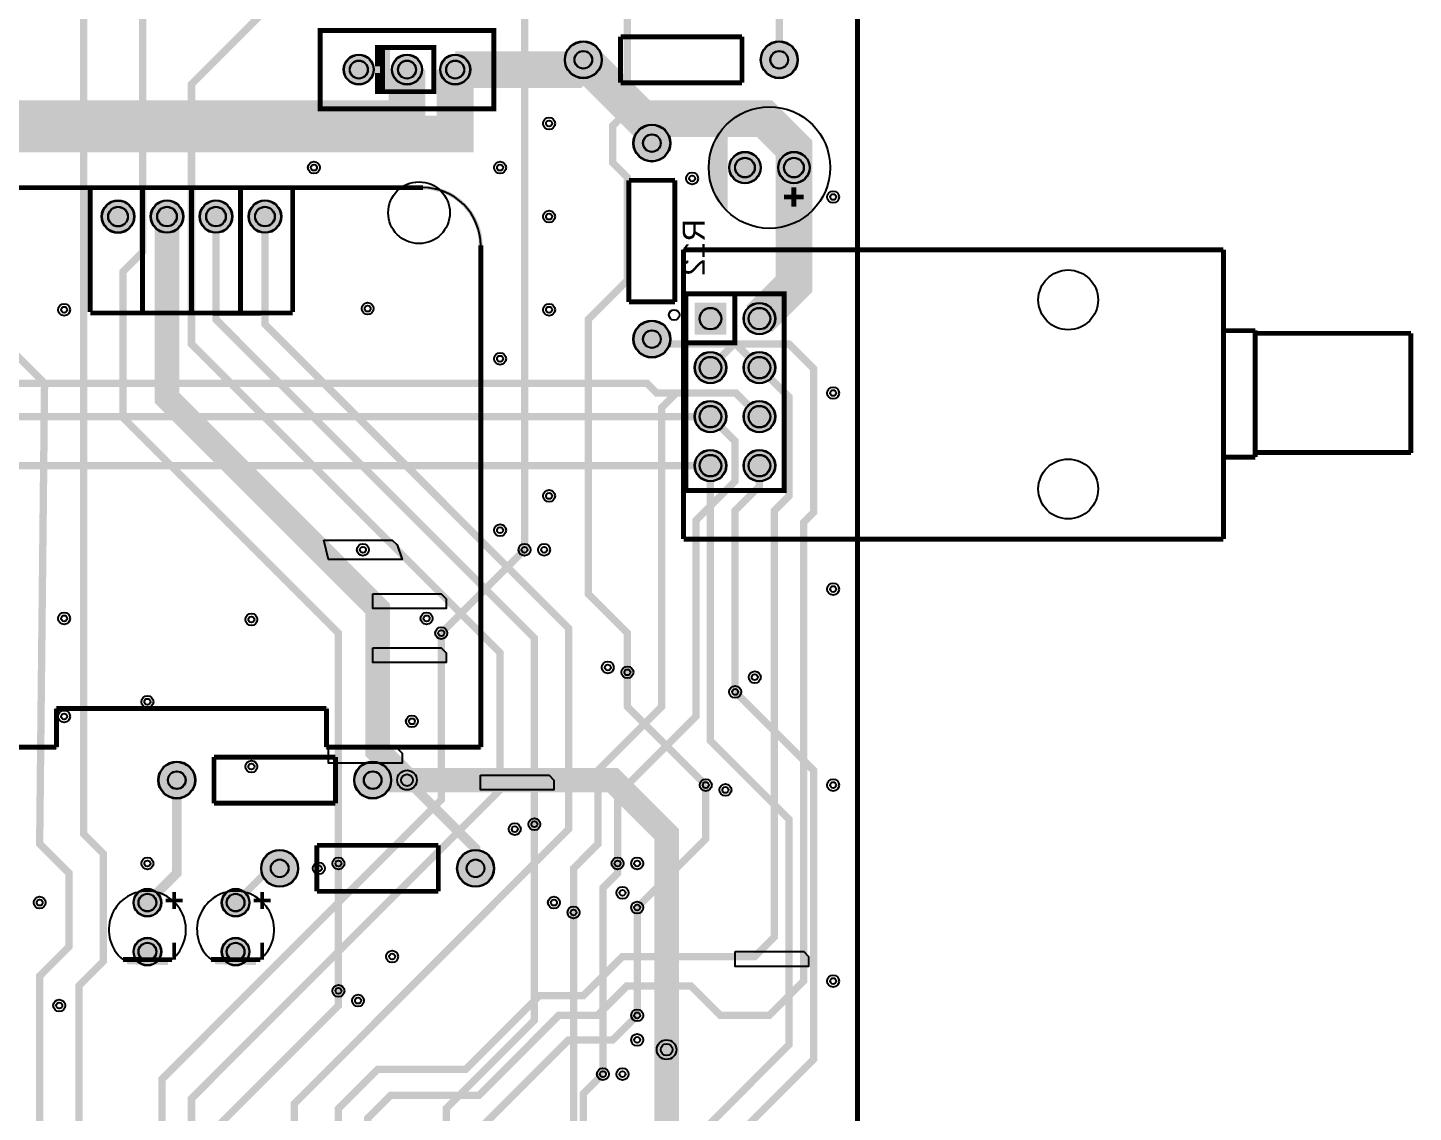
# Model space of a CAD drawing. Header units: millimetres. Extents: x -29 to 100, y 0 to 173.
# Drawn here: x 28.1 to 99.9, y 56.7 to 112.9 of the extents above; entities that cross this region are included whole.
import ezdxf

# ---------------------------------------------------------------- set-up
doc = ezdxf.new("R2010")
doc.units = ezdxf.units.MM
for name, color, linetype, true_color in [('BoardOutLine', 7, 'Continuous', 0xff00ff), ('BottomLayer', 7, 'Continuous', 0x0000ff), ('BottomSilkLayer', 7, 'Continuous', 0x66cc33), ('BottomSolderMaskLayer', 7, 'Continuous', 0xaa00ff), ('Document', 7, 'Continuous', 0xffffff), ('Hole', 7, 'Continuous', 0x222222), ('Inner2', 7, 'Continuous', 0x008000), ('Multi-Layer', 7, 'Continuous', 0xc0c0c0), ('TopLayer', 7, 'Continuous', 0xff0000), ('TopSilkLayer', 7, 'Continuous', 0xffcc00), ('TopSolderMaskLayer', 7, 'Continuous', 0x800080)]:
    doc.layers.add(name, color=color, linetype=linetype, true_color=true_color)
doc.styles.get("Standard").update_dxf_attribs({"font": 'arial.ttf'})

msp = doc.modelspace()

# ---------------------------------------------------------------- hatches: boundary and pattern name
at = {"layer": 'BottomSolderMaskLayer'}
for points in [[(55.931, 111.252, 1), (57.861, 111.252, 1)], [(66.091, 111.252, 1), (68.021, 111.252, 1)], [(44.465, 110.744, 1), (46.039, 110.744, 1)], [(46.965, 110.744, 1), (48.539, 110.744, 1)], [(49.465, 110.744, 1), (51.039, 110.744, 1)], [(59.487, 106.934, 1), (61.417, 106.934, 1)], [(64.453, 105.664, 1), (66.104, 105.664, 1)], [(66.993, 105.664, 1), (68.644, 105.664, 1)], [(31.916, 103.123, 1), (33.616, 103.123, 1)], [(34.456, 103.125, 1), (36.156, 103.125, 1)], [(36.996, 103.125, 1), (38.696, 103.125, 1)], [(39.536, 103.125, 1), (41.236, 103.125, 1)], [(64.315, 98.662), (64.315, 97.011), (62.664, 97.011), (62.664, 98.662)], [(65.204, 97.836, 1), (66.855, 97.836, 1)], [(59.487, 96.774, 1), (61.417, 96.774, 1)], [(62.664, 95.296, 1), (64.315, 95.296, 1)], [(65.204, 95.296, 1), (66.855, 95.296, 1)], [(62.664, 92.756, 1), (64.315, 92.756, 1)], [(65.204, 92.756, 1), (66.855, 92.756, 1)], [(62.664, 90.216, 1), (64.315, 90.216, 1)], [(65.204, 90.216, 1), (66.855, 90.216, 1)], [(34.849, 73.914, 1), (36.779, 73.914, 1)], [(45.009, 73.914, 1), (46.939, 73.914, 1)], [(40.183, 69.342, 1), (42.113, 69.342, 1)], [(50.343, 69.342, 1), (52.273, 69.342, 1)], [(33.565, 67.564, 1), (35.015, 67.564, 1)], [(38.137, 67.564, 1), (39.587, 67.564, 1)], [(33.565, 65.024, 1), (35.015, 65.024, 1)], [(38.137, 65.024, 1), (39.587, 65.024, 1)]]:
    msp.add_hatch(color=256, dxfattribs=at).paths.add_polyline_path(points)
at = {"layer": 'Document'}
for points in [[(46.101, 109.728), (49.022, 109.728), (49.022, 111.76), (46.355, 111.76), (46.355, 112.014), (49.149, 112.014), (49.276, 112.014), (49.276, 109.474), (46.101, 109.474), (46.101, 109.728)], [(46.101, 109.601), (46.101, 112.014), (46.355, 112.014), (46.355, 109.728), (46.228, 109.728), (46.101, 109.601)], [(46.609, 109.728), (46.863, 109.728), (46.863, 111.887), (46.609, 111.887)], [(67.929, 104.912), (67.929, 103.412), (67.629, 103.412), (67.629, 104.912)], [(21.476, 104.625), (21.476, 78.624), (21.477, 78.544), (21.48, 78.465), (21.485, 78.385), (21.493, 78.305), (21.502, 78.226), (21.513, 78.147), (21.526, 78.068), (21.542, 77.99), (21.559, 77.912), (21.578, 77.835), (21.6, 77.758), (21.623, 77.681), (21.648, 77.606), (21.675, 77.531), (21.704, 77.456), (21.735, 77.383), (21.768, 77.31), (21.803, 77.238), (21.84, 77.167), (21.878, 77.097), (21.918, 77.028), (21.96, 76.96), (22.004, 76.894), (22.049, 76.828), (22.097, 76.764), (22.145, 76.7), (22.196, 76.638), (22.248, 76.578), (22.301, 76.518), (22.356, 76.461), (22.412, 76.404), (22.47, 76.349), (22.53, 76.296), (22.59, 76.244), (22.652, 76.193), (22.715, 76.145), (22.78, 76.098), (22.846, 76.052), (22.912, 76.009), (22.98, 75.967), (23.049, 75.926), (23.119, 75.888), (23.19, 75.851), (23.262, 75.817), (23.335, 75.784), (23.408, 75.753), (23.483, 75.723), (23.558, 75.696), (23.633, 75.671), (23.71, 75.648), (23.787, 75.626), (23.864, 75.607), (23.942, 75.59), (24.02, 75.574), (24.099, 75.561), (24.178, 75.55), (24.257, 75.541), (24.337, 75.533), (24.416, 75.528), (24.496, 75.525), (24.576, 75.524), (29.576, 75.524), (29.59, 75.525), (29.604, 75.528), (29.618, 75.533), (29.63, 75.54), (29.642, 75.549), (29.652, 75.559), (29.66, 75.57), (29.667, 75.583), (29.672, 75.596), (29.675, 75.61), (29.676, 75.624), (29.676, 77.524), (43.476, 77.524), (43.476, 75.624), (43.477, 75.61), (43.48, 75.596), (43.485, 75.583), (43.492, 75.57), (43.5, 75.559), (43.511, 75.549), (43.522, 75.54), (43.535, 75.533), (43.548, 75.528), (43.562, 75.525), (43.576, 75.524), (51.576, 75.524), (51.59, 75.525), (51.604, 75.528), (51.618, 75.533), (51.63, 75.54), (51.642, 75.549), (51.652, 75.559), (51.66, 75.57), (51.667, 75.583), (51.672, 75.596), (51.675, 75.61), (51.676, 75.624), (51.676, 101.124), (51.476, 101.124), (51.476, 75.774), (51.475, 75.763), (51.471, 75.753), (51.465, 75.743), (51.457, 75.735), (51.448, 75.729), (51.437, 75.725), (51.426, 75.724), (43.726, 75.724), (43.715, 75.725), (43.704, 75.729), (43.695, 75.735), (43.687, 75.743), (43.681, 75.753), (43.677, 75.763), (43.676, 75.774), (43.676, 77.624), (43.675, 77.638), (43.672, 77.652), (43.667, 77.666), (43.66, 77.678), (43.652, 77.69), (43.642, 77.7), (43.63, 77.708), (43.618, 77.715), (43.604, 77.72), (43.59, 77.723), (43.576, 77.724), (29.626, 77.724), (29.608, 77.723), (29.59, 77.72), (29.573, 77.714), (29.556, 77.707), (29.541, 77.698), (29.527, 77.686), (29.514, 77.674), (29.503, 77.659), (29.493, 77.644), (29.486, 77.627), (29.48, 77.61), (29.477, 77.592), (29.476, 77.574), (29.476, 75.774), (29.475, 75.763), (29.471, 75.753), (29.465, 75.743), (29.457, 75.735), (29.448, 75.729), (29.437, 75.725), (29.426, 75.724), (24.576, 75.724), (24.499, 75.725), (24.422, 75.728), (24.345, 75.733), (24.268, 75.741), (24.191, 75.75), (24.115, 75.761), (24.039, 75.774), (23.963, 75.79), (23.888, 75.807), (23.813, 75.826), (23.739, 75.848), (23.665, 75.871), (23.592, 75.896), (23.52, 75.923), (23.448, 75.952), (23.378, 75.983), (23.308, 76.016), (23.239, 76.051), (23.171, 76.087), (23.104, 76.126), (23.038, 76.166), (22.973, 76.208), (22.909, 76.251), (22.847, 76.296), (22.785, 76.343), (22.725, 76.392), (22.666, 76.442), (22.609, 76.493), (22.553, 76.546), (22.498, 76.601), (22.445, 76.657), (22.394, 76.715), (22.344, 76.773), (22.295, 76.833), (22.248, 76.895), (22.203, 76.957), (22.159, 77.021), (22.118, 77.086), (22.078, 77.152), (22.039, 77.219), (22.003, 77.287), (21.968, 77.356), (21.935, 77.426), (21.904, 77.497), (21.875, 77.568), (21.848, 77.64), (21.823, 77.713), (21.8, 77.787), (21.778, 77.861), (21.759, 77.936), (21.742, 78.011), (21.726, 78.087), (21.713, 78.163), (21.702, 78.239), (21.693, 78.316), (21.685, 78.393), (21.68, 78.47), (21.677, 78.547), (21.676, 78.624), (21.676, 104.625)], [(21.726, 104.724), (21.726, 104.524), (48.576, 104.524), (48.653, 104.523), (48.73, 104.52), (48.807, 104.515), (48.884, 104.508), (48.961, 104.499), (49.037, 104.487), (49.113, 104.474), (49.189, 104.459), (49.264, 104.441), (49.339, 104.422), (49.413, 104.401), (49.487, 104.377), (49.56, 104.352), (49.632, 104.325), (49.704, 104.296), (49.774, 104.265), (49.844, 104.232), (49.913, 104.198), (49.981, 104.161), (50.048, 104.123), (50.114, 104.083), (50.179, 104.041), (50.243, 103.997), (50.306, 103.952), (50.367, 103.905), (50.427, 103.857), (50.486, 103.807), (50.543, 103.755), (50.599, 103.702), (50.654, 103.647), (50.707, 103.591), (50.759, 103.534), (50.809, 103.475), (50.857, 103.415), (50.904, 103.354), (50.949, 103.291), (50.993, 103.227), (51.035, 103.162), (51.075, 103.096), (51.113, 103.029), (51.149, 102.961), (51.184, 102.892), (51.217, 102.823), (51.248, 102.752), (51.277, 102.68), (51.304, 102.608), (51.329, 102.535), (51.353, 102.461), (51.374, 102.387), (51.393, 102.312), (51.411, 102.237), (51.426, 102.162), (51.439, 102.085), (51.45, 102.009), (51.46, 101.932), (51.467, 101.856), (51.472, 101.779), (51.475, 101.701), (51.476, 101.624), (51.676, 101.624), (51.675, 101.704), (51.672, 101.784), (51.667, 101.863), (51.66, 101.943), (51.65, 102.022), (51.639, 102.101), (51.626, 102.18), (51.611, 102.258), (51.593, 102.336), (51.574, 102.414), (51.553, 102.491), (51.529, 102.567), (51.504, 102.643), (51.477, 102.718), (51.448, 102.792), (51.417, 102.866), (51.384, 102.938), (51.349, 103.01), (51.312, 103.081), (51.274, 103.151), (51.234, 103.22), (51.192, 103.288), (51.148, 103.355), (51.103, 103.42), (51.056, 103.485), (51.007, 103.548), (50.957, 103.61), (50.905, 103.671), (50.851, 103.73), (50.796, 103.788), (50.74, 103.844), (50.682, 103.899), (50.623, 103.953), (50.562, 104.005), (50.5, 104.055), (50.437, 104.104), (50.372, 104.151), (50.307, 104.196), (50.24, 104.24), (50.172, 104.282), (50.103, 104.322), (50.033, 104.361), (49.962, 104.397), (49.89, 104.432), (49.817, 104.465), (49.744, 104.496), (49.67, 104.525), (49.595, 104.552), (49.519, 104.577), (49.442, 104.601), (49.366, 104.622), (49.288, 104.641), (49.21, 104.659), (49.132, 104.674), (49.053, 104.687), (48.974, 104.699), (48.895, 104.708), (48.815, 104.715), (48.736, 104.72), (48.656, 104.723), (48.576, 104.724), (48.526, 104.724), (21.776, 104.724)], [(68.548, 103.964), (67.048, 103.964), (67.048, 104.264), (68.548, 104.264)], [(36.111, 67.771), (35.231, 67.771), (35.231, 67.581), (36.111, 67.581)], [(35.766, 67.237), (35.766, 68.117), (35.576, 68.117), (35.576, 67.237)], [(40.683, 67.771), (39.803, 67.771), (39.803, 67.581), (40.683, 67.581)], [(40.338, 67.237), (40.338, 68.117), (40.148, 68.117), (40.148, 67.237)], [(35.766, 64.614), (35.766, 65.494), (35.576, 65.494), (35.576, 64.614)], [(40.338, 64.614), (40.338, 65.494), (40.148, 65.494), (40.148, 64.614)], [(35.35, 64.654), (33.23, 64.654), (33.23, 64.364), (33.24, 64.364), (35.35, 64.334)], [(39.922, 64.654), (37.802, 64.654), (37.802, 64.364), (37.812, 64.364), (39.922, 64.334)]]:
    msp.add_hatch(color=256, dxfattribs=at).paths.add_polyline_path(points)
at = {"layer": 'Multi-Layer'}
for points in [[(55.956, 111.252, 1), (57.836, 111.252, 1)], [(66.116, 111.252, 1), (67.996, 111.252, 1)], [(44.49, 110.744, 1), (46.014, 110.744, 1)], [(46.99, 110.744, 1), (48.514, 110.744, 1)], [(49.49, 110.744, 1), (51.014, 110.744, 1)], [(59.512, 106.934, 1), (61.392, 106.934, 1)], [(64.478, 105.664, 1), (66.078, 105.664, 1)], [(67.018, 105.664, 1), (68.618, 105.664, 1)], [(31.941, 103.123, 1), (33.591, 103.123, 1)], [(34.481, 103.125, 1), (36.131, 103.125, 1)], [(37.021, 103.125, 1), (38.671, 103.125, 1)], [(39.561, 103.125, 1), (41.211, 103.125, 1)], [(64.289, 98.636), (64.289, 97.036), (62.689, 97.036), (62.689, 98.636)], [(65.229, 97.836, 1), (66.829, 97.836, 1)], [(59.512, 96.774, 1), (61.392, 96.774, 1)], [(62.689, 95.296, 1), (64.289, 95.296, 1)], [(65.229, 95.296, 1), (66.829, 95.296, 1)], [(62.689, 92.756, 1), (64.289, 92.756, 1)], [(65.229, 92.756, 1), (66.829, 92.756, 1)], [(62.689, 90.216, 1), (64.289, 90.216, 1)], [(65.229, 90.216, 1), (66.829, 90.216, 1)], [(34.874, 73.914, 1), (36.754, 73.914, 1)], [(45.034, 73.914, 1), (46.914, 73.914, 1)], [(40.208, 69.342, 1), (42.088, 69.342, 1)], [(50.368, 69.342, 1), (52.248, 69.342, 1)], [(33.59, 67.564, 1), (34.99, 67.564, 1)], [(38.162, 67.564, 1), (39.562, 67.564, 1)], [(33.59, 65.024, 1), (34.99, 65.024, 1)], [(38.162, 65.024, 1), (39.562, 65.024, 1)]]:
    msp.add_hatch(color=256, dxfattribs=at).paths.add_polyline_path(points)
at = {"layer": 'TopSilkLayer'}
msp.add_hatch(color=256, dxfattribs=at).paths.add_polyline_path([(64.389, 103.378), (64.331, 103.432), (64.274, 103.487), (64.219, 103.544), (64.165, 103.602), (64.113, 103.662), (64.062, 103.723), (64.013, 103.785), (63.965, 103.848), (63.919, 103.913), (63.875, 103.979), (63.833, 104.046), (63.792, 104.114), (63.753, 104.183), (63.716, 104.253), (63.68, 104.324), (63.647, 104.395), (63.615, 104.468), (63.585, 104.541), (63.557, 104.616), (63.531, 104.69), (63.507, 104.766), (63.485, 104.842), (63.465, 104.919), (63.447, 104.996), (63.43, 105.073), (63.416, 105.151), (63.404, 105.23), (63.394, 105.308), (63.386, 105.387), (63.379, 105.466), (63.375, 105.545), (63.373, 105.625), (63.373, 105.704), (63.375, 105.783), (63.379, 105.862), (63.386, 105.941), (63.394, 106.02), (63.404, 106.099), (63.416, 106.177), (63.43, 106.255), (63.447, 106.333), (63.465, 106.41), (63.485, 106.486), (63.507, 106.562), (63.531, 106.638), (63.557, 106.713), (63.585, 106.787), (63.615, 106.86), (63.647, 106.933), (63.68, 107.005), (63.716, 107.076), (63.753, 107.146), (63.792, 107.215), (63.833, 107.283), (63.875, 107.35), (63.919, 107.415), (63.965, 107.48), (64.013, 107.543), (64.062, 107.606), (64.113, 107.666), (64.165, 107.726), (64.219, 107.784), (64.274, 107.841), (64.331, 107.896), (64.389, 107.95)])
at = {"layer": 'TopSolderMaskLayer'}
for points in [[(55.931, 111.252, 1), (57.861, 111.252, 1)], [(66.091, 111.252, 1), (68.021, 111.252, 1)], [(44.465, 110.744, 1), (46.039, 110.744, 1)], [(46.965, 110.744, 1), (48.539, 110.744, 1)], [(49.465, 110.744, 1), (51.039, 110.744, 1)], [(59.487, 106.934, 1), (61.417, 106.934, 1)], [(64.453, 105.664, 1), (66.104, 105.664, 1)], [(66.993, 105.664, 1), (68.644, 105.664, 1)], [(31.916, 103.123, 1), (33.616, 103.123, 1)], [(34.456, 103.125, 1), (36.156, 103.125, 1)], [(36.996, 103.125, 1), (38.696, 103.125, 1)], [(39.536, 103.125, 1), (41.236, 103.125, 1)], [(64.315, 98.662), (64.315, 97.011), (62.664, 97.011), (62.664, 98.662)], [(65.204, 97.836, 1), (66.855, 97.836, 1)], [(59.487, 96.774, 1), (61.417, 96.774, 1)], [(62.664, 95.296, 1), (64.315, 95.296, 1)], [(65.204, 95.296, 1), (66.855, 95.296, 1)], [(62.664, 92.756, 1), (64.315, 92.756, 1)], [(65.204, 92.756, 1), (66.855, 92.756, 1)], [(62.664, 90.216, 1), (64.315, 90.216, 1)], [(65.204, 90.216, 1), (66.855, 90.216, 1)], [(34.849, 73.914, 1), (36.779, 73.914, 1)], [(45.009, 73.914, 1), (46.939, 73.914, 1)], [(40.183, 69.342, 1), (42.113, 69.342, 1)], [(50.343, 69.342, 1), (52.273, 69.342, 1)], [(33.565, 67.564, 1), (35.015, 67.564, 1)], [(38.137, 67.564, 1), (39.587, 67.564, 1)], [(33.565, 65.024, 1), (35.015, 65.024, 1)], [(38.137, 65.024, 1), (39.587, 65.024, 1)]]:
    msp.add_hatch(color=256, dxfattribs=at).paths.add_polyline_path(points)

# ---------------------------------------------------------------- linework, layer by layer
at = {"layer": 'BoardOutLine', "const_width": 0.254}
msp.add_lwpolyline([(0, 0), (71.12, 0), (71.12, 137.16), (0, 137.16), (0, 0)], close=True, dxfattribs=at)
at = {"layer": 'BottomLayer'}
for points, const_width in [([(50.252, 110.744), (56.388, 110.744), (56.896, 111.252)], 1.905), ([(67.818, 105.664), (67.818, 106.68), (66.294, 108.204), (59.944, 108.204), (56.896, 111.252)], 1.905), ([(47.752, 110.744), (47.752, 108.712), (47.244, 108.204), (17.78, 108.204), (17.78, 110.744)], 1.905), ([(60.452, 106.934), (60.452, 108.204)], 1.27), ([(67.818, 105.664), (67.818, 99.625), (66.029, 97.836)], 1.905), ([(60.452, 96.774), (60.706, 96.52), (64.805, 96.52), (66.029, 95.296)], 0.381), ([(26.67, 93.98), (27.178, 94.488), (60.198, 94.488), (60.706, 93.98), (64.805, 93.98), (66.029, 92.756)], 0.381), ([(63.489, 92.756), (25.446, 92.756), (24.638, 91.948)], 0.381), ([(23.114, 90.17), (23.16, 90.216), (30.018, 90.216), (63.489, 90.216)], 0.381), ([(32.258, 37.338), (43.942, 49.022), (56.388, 49.022), (67.564, 60.198), (67.564, 71.882), (63.49, 75.956), (63.49, 90.216)], 0.381), ([(49.53, 81.534), (53.848, 85.852)], 0.381), ([(63.246, 73.66), (59.182, 77.724), (59.182, 79.502)], 0.381), ([(64.77, 78.486), (68.834, 74.422), (68.834, 59.436), (59.182, 49.784), (59.182, 45.466), (53.086, 39.37), (53.086, 29.464), (45.466, 21.844), (45.466, 6.604), (44.45, 5.588), (34.798, 5.588), (34.036, 6.35), (34.036, 7.62)], 0.381), ([(35.814, 73.914), (35.814, 69.088), (34.29, 67.564)], 0.508), ([(45.974, 73.914), (47.752, 73.914)], 1.27), ([(47.752, 73.914), (58.42, 73.914), (61.214, 71.12), (61.214, 59.944)], 1.27), ([(51.308, 69.342), (51.308, 70.358), (47.752, 73.914)], 0.508), ([(49.784, 54.102), (49.784, 56.896), (54.356, 61.468), (54.356, 71.628)], 0.381), ([(44.196, 62.992), (44.196, 69.596)], 0.381), ([(57.912, 58.674), (57.912, 68.326), (58.674, 69.088), (58.674, 69.596)], 0.381), ([(38.862, 67.564), (40.64, 69.342), (41.148, 69.342)], 0.381), ([(56.388, 67.056), (56.388, 54.364), (54.864, 52.832)], 0.381), ([(59.69, 61.722), (59.69, 67.31)], 0.381)]:
    msp.add_lwpolyline(points, dxfattribs=dict(at, const_width=const_width))
at = {"layer": 'BottomSilkLayer', "const_width": 0.254}
for points in [[(61.646, 105.004), (59.258, 105.004)], [(59.258, 105.004), (59.258, 98.705)], [(61.646, 98.705), (61.646, 105.004)], [(59.258, 98.705), (61.646, 98.705)]]:
    msp.add_lwpolyline(points, dxfattribs=at)
at = {"layer": 'BottomSolderMaskLayer'}
for centre, radius in [((56.896, 111.252), 0.965), ((67.056, 111.252), 0.965), ((45.252, 110.744), 0.787), ((47.752, 110.744), 0.787), ((50.252, 110.744), 0.787), ((56.896, 111.252), 0.462), ((67.056, 111.252), 0.462), ((45.252, 110.744), 0.472), ((47.752, 110.744), 0.472), ((50.252, 110.744), 0.472), ((60.452, 106.934), 0.965), ((60.452, 106.934), 0.462), ((65.278, 105.664), 0.825), ((67.818, 105.664), 0.825), ((65.278, 105.664), 0.516), ((67.818, 105.664), 0.516), ((32.766, 103.123), 0.85), ((32.766, 103.123), 0.515), ((35.306, 103.125), 0.85), ((35.306, 103.126), 0.515), ((37.846, 103.125), 0.85), ((37.846, 103.126), 0.515), ((40.386, 103.125), 0.85), ((40.386, 103.126), 0.515), ((66.029, 97.836), 0.825), ((60.452, 96.774), 0.965), ((63.489, 97.836), 0.567), ((66.029, 97.836), 0.567), ((60.452, 96.774), 0.462), ((63.489, 95.296), 0.825), ((63.489, 95.296), 0.567), ((66.029, 95.296), 0.825), ((66.029, 95.296), 0.567), ((63.489, 92.756), 0.825), ((66.029, 92.756), 0.825), ((63.489, 92.756), 0.567), ((66.029, 92.756), 0.567), ((63.489, 90.216), 0.825), ((63.489, 90.216), 0.567), ((66.029, 90.216), 0.825), ((66.029, 90.216), 0.567), ((35.814, 73.914), 0.965), ((45.974, 73.914), 0.965), ((35.814, 73.914), 0.462), ((45.974, 73.914), 0.462), ((41.148, 69.342), 0.965), ((41.148, 69.342), 0.462), ((51.308, 69.342), 0.965), ((51.308, 69.342), 0.462), ((34.29, 67.564), 0.725), ((38.862, 67.564), 0.725), ((34.29, 67.564), 0.466), ((38.862, 67.564), 0.466), ((34.29, 65.024), 0.725), ((34.29, 65.024), 0.466), ((38.862, 65.024), 0.725), ((38.862, 65.024), 0.466)]:
    msp.add_circle(centre, radius, dxfattribs=at)
at = {"layer": 'Hole'}
for centre, radius in [((55.118, 107.95), 0.155), ((42.926, 105.664), 0.155), ((52.578, 105.664), 0.155), ((62.54, 105.1), 0.155), ((69.85, 104.14), 0.155), ((55.118, 103.124), 0.155), ((29.972, 98.298), 0.155), ((45.712, 98.355), 0.155), ((55.118, 98.298), 0.155), ((52.578, 95.758), 0.155), ((69.85, 93.98), 0.155), ((55.118, 88.646), 0.155), ((52.578, 86.868), 0.155), ((45.466, 85.852), 0.155), ((53.848, 85.852), 0.155), ((54.864, 85.852), 0.155), ((69.85, 83.82), 0.155), ((29.972, 82.296), 0.155), ((39.68, 82.24), 0.155), ((48.768, 82.296), 0.155), ((49.53, 81.534), 0.155), ((58.166, 79.756), 0.155), ((59.182, 79.502), 0.155), ((65.786, 79.248), 0.155), ((64.77, 78.486), 0.155), ((34.29, 77.978), 0.155), ((29.972, 77.216), 0.155), ((48.006, 76.962), 0.155), ((39.68, 74.62), 0.155), ((47.752, 73.914), 0.305), ((63.246, 73.66), 0.155), ((64.262, 73.406), 0.155), ((69.85, 73.66), 0.155), ((53.34, 71.374), 0.155), ((54.356, 71.628), 0.155), ((34.29, 69.596), 0.155), ((44.196, 69.596), 0.155), ((58.674, 69.596), 0.155), ((59.69, 69.596), 0.155), ((43.18, 69.342), 0.155), ((28.702, 67.564), 0.155), ((55.372, 67.564), 0.155), ((58.928, 68.072), 0.155), ((56.388, 67.056), 0.155), ((59.69, 67.31), 0.155), ((46.982, 64.77), 0.155), ((69.85, 63.5), 0.155), ((44.196, 62.992), 0.155), ((45.212, 62.484), 0.155), ((29.718, 62.23), 0.155), ((59.69, 61.722), 0.155), ((59.69, 60.452), 0.155), ((61.214, 59.944), 0.305), ((57.912, 58.674), 0.155), ((58.928, 58.674), 0.155)]:
    msp.add_circle(centre, radius, dxfattribs=at)
at = {"layer": 'Inner2', "const_width": 1.905}
msp.add_lwpolyline([(3.302, 105.918), (3.302, 106.934), (5.334, 108.966), (9.398, 108.966), (10.963, 107.402), (50.251, 107.402), (50.251, 110.744)], dxfattribs=at)
at = {"layer": 'Multi-Layer'}
for centre, radius in [((56.896, 111.252), 0.94), ((67.056, 111.252), 0.94), ((45.252, 110.744), 0.762), ((47.752, 110.744), 0.762), ((50.252, 110.744), 0.762), ((56.896, 111.252), 0.45), ((67.056, 111.252), 0.45), ((45.252, 110.744), 0.457), ((47.752, 110.744), 0.457), ((50.252, 110.744), 0.457), ((55.118, 107.95), 0.31), ((60.452, 106.934), 0.94), ((60.452, 106.934), 0.45), ((65.278, 105.664), 0.8), ((67.818, 105.664), 0.8), ((42.926, 105.664), 0.31), ((52.578, 105.664), 0.31), ((65.278, 105.664), 0.5), ((67.818, 105.664), 0.5), ((48.377, 103.324), 1.6), ((62.54, 105.1), 0.31), ((69.85, 104.14), 0.31), ((32.766, 103.123), 0.825), ((32.766, 103.123), 0.5), ((35.306, 103.125), 0.825), ((35.306, 103.126), 0.5), ((37.846, 103.125), 0.825), ((37.846, 103.126), 0.5), ((40.386, 103.125), 0.825), ((40.386, 103.126), 0.5), ((55.118, 103.124), 0.31), ((82.042, 98.806), 1.55), ((29.972, 98.298), 0.31), ((45.712, 98.355), 0.31), ((55.118, 98.298), 0.31), ((66.029, 97.836), 0.8), ((63.489, 97.836), 0.55), ((66.029, 97.836), 0.55), ((60.452, 96.774), 0.94), ((60.452, 96.774), 0.45), ((52.578, 95.758), 0.31), ((63.489, 95.296), 0.8), ((63.489, 95.296), 0.55), ((66.029, 95.296), 0.8), ((66.029, 95.296), 0.55), ((69.85, 93.98), 0.31), ((63.489, 92.756), 0.8), ((66.029, 92.756), 0.8), ((63.489, 92.756), 0.55), ((66.029, 92.756), 0.55), ((63.489, 90.216), 0.8), ((63.489, 90.216), 0.55), ((66.029, 90.216), 0.8), ((66.029, 90.216), 0.55), ((82.042, 89.006), 1.55), ((55.118, 88.646), 0.31), ((52.578, 86.868), 0.31), ((45.466, 85.852), 0.31), ((53.848, 85.852), 0.31), ((54.864, 85.852), 0.31), ((69.85, 83.82), 0.31), ((29.972, 82.296), 0.31), ((39.68, 82.24), 0.31), ((48.768, 82.296), 0.31), ((49.53, 81.534), 0.31), ((58.166, 79.756), 0.31), ((59.182, 79.502), 0.31), ((65.786, 79.248), 0.31), ((64.77, 78.486), 0.31), ((34.29, 77.978), 0.31), ((29.972, 77.216), 0.31), ((48.006, 76.962), 0.31), ((35.814, 73.914), 0.94), ((39.68, 74.62), 0.31), ((45.974, 73.914), 0.94), ((35.814, 73.914), 0.45), ((45.974, 73.914), 0.45), ((47.752, 73.914), 0.508), ((63.246, 73.66), 0.31), ((64.262, 73.406), 0.31), ((69.85, 73.66), 0.31), ((54.356, 71.628), 0.31), ((53.34, 71.374), 0.31), ((34.29, 69.596), 0.31), ((41.148, 69.342), 0.94), ((41.148, 69.342), 0.45), ((44.196, 69.596), 0.31), ((51.308, 69.342), 0.94), ((51.308, 69.342), 0.45), ((58.674, 69.596), 0.31), ((59.69, 69.596), 0.31), ((43.18, 69.342), 0.31), ((34.29, 67.564), 0.7), ((38.862, 67.564), 0.7), ((58.928, 68.072), 0.31), ((28.702, 67.564), 0.31), ((34.29, 67.564), 0.45), ((38.862, 67.564), 0.45), ((55.372, 67.564), 0.31), ((59.69, 67.31), 0.31), ((56.388, 67.056), 0.31), ((34.29, 65.024), 0.7), ((34.29, 65.024), 0.45), ((38.862, 65.024), 0.7), ((38.862, 65.024), 0.45), ((46.982, 64.77), 0.31), ((44.196, 62.992), 0.31), ((69.85, 63.5), 0.31), ((29.718, 62.23), 0.31), ((45.212, 62.484), 0.31), ((59.69, 61.722), 0.31), ((59.69, 60.452), 0.31), ((61.214, 59.944), 0.508), ((57.912, 58.674), 0.31), ((58.928, 58.674), 0.31)]:
    msp.add_circle(centre, radius, dxfattribs=at)
at = {"layer": 'TopLayer'}
for points, const_width in [([(59.182, 79.502), (59.182, 81.534), (57.15, 83.566), (57.15, 97.79), (59.182, 99.822), (59.182, 105.156), (58.42, 105.918), (58.42, 107.831), (59.182, 108.593), (59.182, 117.602), (67.056, 125.476), (67.056, 130.048), (64.008, 133.096), (61.976, 133.096), (60.96, 132.08), (60.96, 129.54)], 0.381), ([(44.196, 69.596), (44.196, 81.534), (33.02, 92.71), (33.02, 100.262), (34.036, 101.278), (34.036, 120.65), (29.464, 125.222), (29.464, 129.794), (31.242, 131.572), (34.544, 131.572), (35.052, 131.064), (35.052, 129.54)], 0.381), ([(36.576, 7.62), (36.576, 26.67), (40.386, 30.48), (40.386, 38.862), (36.576, 42.672), (36.576, 57.404), (52.578, 73.406), (52.578, 80.518), (36.576, 96.52), (36.576, 109.982), (41.402, 114.808), (45.72, 114.808), (52.578, 121.666), (52.578, 129.54), (54.864, 131.826), (56.896, 131.826), (58.42, 130.302), (58.42, 129.54)], 0.381), ([(34.036, 33.02), (34.036, 38.1), (28.702, 43.434), (28.702, 63.754), (30.226, 65.278), (30.226, 69.088), (28.702, 70.612), (28.956, 94.488), (26.67, 96.774), (21.082, 96.774), (9.398, 108.458), (9.398, 112.014), (11.43, 114.046), (11.43, 121.412), (10.16, 122.682), (10.16, 127)], 0.381), ([(58.42, 127), (58.42, 121.412), (53.848, 116.84), (53.848, 85.852)], 0.381), ([(36.576, 33.02), (36.576, 37.846), (30.734, 43.688), (30.734, 63.246), (32.004, 64.516), (32.004, 70.104), (30.988, 71.12), (30.988, 117.602), (32.004, 118.618)], 0.381), ([(67.056, 111.252), (67.056, 113.538), (64.008, 116.586), (63.5, 116.586)], 0.381), ([(35.306, 103.124), (35.306, 93.726), (46.228, 82.804), (46.228, 75.438), (47.752, 73.914)], 1.27), ([(54.356, 71.628), (54.356, 81.28), (37.846, 97.79), (37.846, 103.124)], 0.381), ([(46.736, 7.62), (46.736, 26.67), (42.926, 30.48), (42.926, 41.212), (41.91, 42.228), (41.91, 57.15), (56.134, 71.374), (56.134, 81.788), (40.386, 97.536), (40.386, 103.124)], 0.381), ([(46.736, 33.02), (46.736, 34.29), (45.72, 35.306), (45.72, 56.388), (46.914, 57.582), (51.486, 57.582), (55.626, 61.722), (57.63, 61.722), (59.154, 63.246), (62.484, 63.246), (64.008, 61.722), (66.548, 61.722), (68.326, 63.5), (68.326, 87.28), (68.834, 87.788), (68.834, 95.25), (67.564, 96.52), (64.714, 96.52), (63.49, 95.296)], 0.381), ([(44.196, 33.02), (44.196, 56.896), (46.228, 58.928), (50.8, 58.928), (54.61, 62.738), (56.896, 62.738), (58.928, 64.77), (65.786, 64.77), (66.802, 65.786), (66.802, 87.884), (67.564, 88.646), (67.564, 93.762), (66.03, 95.296)], 0.381), ([(56.388, 67.056), (56.388, 69.342), (57.658, 70.612), (57.658, 74.422), (60.96, 77.724), (60.96, 93.218), (61.722, 93.98), (64.806, 93.98), (66.03, 92.756)], 0.381), ([(58.674, 69.596), (58.674, 73.152), (62.738, 77.216), (62.738, 87.376), (64.77, 89.408), (64.77, 91.475), (63.489, 92.756)], 0.381), ([(66.029, 90.216), (66.029, 89.143), (64.77, 87.884), (64.77, 78.486)], 0.381), ([(39.116, 33.02), (39.116, 37.846), (35.052, 41.91), (35.052, 58.42), (49.53, 72.898), (49.53, 81.534)], 0.381), ([(59.69, 67.31), (63.246, 70.866), (63.246, 73.66)], 0.381), ([(41.656, 33.02), (41.656, 40.132), (39.116, 42.672), (39.116, 47.498), (37.846, 48.768), (37.846, 55.88), (44.196, 62.23), (44.196, 62.992)], 0.381), ([(56.896, 7.62), (56.896, 10.668), (53.594, 13.97), (53.594, 26.416), (58.166, 30.988), (58.166, 44.196), (51.816, 50.546), (51.816, 56.134), (56.134, 60.452), (58.42, 60.452), (59.69, 61.722)], 0.381), ([(61.214, 59.944), (61.214, 43.688), (60.198, 42.672)], 1.27), ([(57.912, 58.674), (56.896, 57.658), (56.896, 47.498)], 0.381)]:
    msp.add_lwpolyline(points, dxfattribs=dict(at, const_width=const_width))
for points in [[(43.434, 86.36), (46.99, 86.36), (47.244, 86.106), (47.498, 85.344), (43.688, 85.344)], [(45.974, 83.566), (49.53, 83.566), (49.784, 83.312), (49.784, 82.804), (45.974, 82.804)], [(45.974, 80.772), (49.53, 80.772), (49.784, 80.518), (49.784, 80.01), (45.974, 80.01)], [(43.689, 75.563), (47.245, 75.563), (47.499, 75.309), (47.499, 74.801), (43.689, 74.801)], [(51.562, 74.168), (55.118, 74.168), (55.372, 73.914), (55.372, 73.406), (51.562, 73.406)], [(64.77, 65.024), (68.326, 65.024), (68.58, 64.77), (68.58, 64.262), (64.77, 64.262)]]:
    msp.add_lwpolyline(points, close=True, dxfattribs=at)
at = {"layer": 'TopSilkLayer', "const_width": 0.254}
for points in [[(43.244, 112.776), (52.261, 112.776), (52.261, 108.712), (43.244, 108.712), (43.244, 112.776)], [(49.149, 111.887), (46.482, 111.887), (46.482, 109.601), (49.149, 109.601), (49.149, 111.887)], [(65.159, 99.126), (67.309, 99.126), (67.309, 88.926), (62.209, 88.926), (62.209, 99.126), (65.159, 99.126)]]:
    msp.add_lwpolyline(points, close=True, dxfattribs=at)
for points in [[(58.827, 110.058), (58.827, 112.446)], [(58.827, 112.446), (65.126, 112.446)], [(65.126, 112.446), (65.126, 110.058)], [(46.569, 111.887), (46.228, 111.887), (46.228, 110.916)], [(46.228, 110.572), (46.228, 109.601), (46.482, 109.601)], [(65.126, 110.058), (58.827, 110.058)], [(21.577, 104.625), (48.574, 104.625)], [(31.324, 104.625), (31.324, 98.173)], [(34.034, 98.173), (34.034, 104.523)], [(36.574, 104.625), (36.574, 98.173)], [(39.114, 98.173), (39.114, 104.523)], [(41.823, 98.173), (41.823, 104.627)], [(68.326, 104.14), (67.31, 104.14)], [(67.818, 103.632), (67.818, 104.648)], [(51.577, 101.626), (51.577, 75.625)], [(62.092, 101.406), (90.092, 101.406)], [(62.092, 86.406), (62.092, 101.406)], [(90.092, 86.406), (90.092, 101.406)], [(64.759, 99.126), (64.759, 96.576), (62.209, 96.576)], [(31.324, 98.126), (39.677, 98.124), (41.823, 98.126)], [(90.092, 97.211), (91.742, 97.211)], [(91.742, 90.656), (91.742, 97.224)], [(91.81, 97.074), (99.81, 97.074)], [(99.81, 97.074), (99.81, 90.874)], [(90.092, 90.656), (91.742, 90.656)], [(91.81, 90.895), (99.81, 90.895)], [(62.092, 86.406), (90.092, 86.406)], [(29.573, 77.624), (43.574, 77.624)], [(29.573, 75.625), (29.573, 77.624)], [(43.574, 75.626), (43.574, 77.625)], [(24.574, 75.625), (29.573, 75.625)], [(43.574, 75.625), (51.577, 75.625)], [(37.744, 72.72), (37.744, 75.108)], [(37.744, 75.108), (44.044, 75.108)], [(44.044, 75.108), (44.044, 72.72)], [(44.044, 72.72), (37.744, 72.72)], [(43.078, 68.148), (43.078, 70.536)], [(43.078, 70.536), (49.378, 70.536)], [(49.378, 70.536), (49.378, 68.148)], [(49.378, 68.148), (43.078, 68.148)], [(33.02, 64.613), (35.568, 64.607)], [(37.592, 64.613), (40.14, 64.607)]]:
    msp.add_lwpolyline(points, dxfattribs=at)
at = {"layer": 'TopSilkLayer'}
for centre, radius in [((66.548, 105.664), 3.15), ((61.609, 98.026), 0.272)]:
    msp.add_circle(centre, radius, dxfattribs=at)
for centre, radius, start, end in [((48.575, 101.627), 3, 359.95586, 90), ((34.288, 66.16), 2, 309.32595, 230.67405), ((38.86, 66.16), 2, 309.32595, 230.67405)]:
    msp.add_arc(centre, radius, start, end, dxfattribs=at)
at = {"layer": 'TopSolderMaskLayer'}
for centre, radius in [((56.896, 111.252), 0.965), ((67.056, 111.252), 0.965), ((45.252, 110.744), 0.787), ((47.752, 110.744), 0.787), ((50.252, 110.744), 0.787), ((56.896, 111.252), 0.462), ((67.056, 111.252), 0.462), ((45.252, 110.744), 0.472), ((47.752, 110.744), 0.472), ((50.252, 110.744), 0.472), ((60.452, 106.934), 0.965), ((60.452, 106.934), 0.462), ((65.278, 105.664), 0.825), ((67.818, 105.664), 0.825), ((65.278, 105.664), 0.516), ((67.818, 105.664), 0.516), ((32.766, 103.123), 0.85), ((32.766, 103.123), 0.515), ((35.306, 103.125), 0.85), ((35.306, 103.126), 0.515), ((37.846, 103.125), 0.85), ((37.846, 103.126), 0.515), ((40.386, 103.125), 0.85), ((40.386, 103.126), 0.515), ((66.029, 97.836), 0.825), ((60.452, 96.774), 0.965), ((63.489, 97.836), 0.567), ((66.029, 97.836), 0.567), ((60.452, 96.774), 0.462), ((63.489, 95.296), 0.825), ((63.489, 95.296), 0.567), ((66.029, 95.296), 0.825), ((66.029, 95.296), 0.567), ((63.489, 92.756), 0.825), ((66.029, 92.756), 0.825), ((63.489, 92.756), 0.567), ((66.029, 92.756), 0.567), ((63.489, 90.216), 0.825), ((63.489, 90.216), 0.567), ((66.029, 90.216), 0.825), ((66.029, 90.216), 0.567), ((35.814, 73.914), 0.965), ((45.974, 73.914), 0.965), ((35.814, 73.914), 0.462), ((45.974, 73.914), 0.462), ((41.148, 69.342), 0.965), ((41.148, 69.342), 0.462), ((51.308, 69.342), 0.965), ((51.308, 69.342), 0.462), ((34.29, 67.564), 0.725), ((38.862, 67.564), 0.725), ((34.29, 67.564), 0.466), ((38.862, 67.564), 0.466), ((34.29, 65.024), 0.725), ((34.29, 65.024), 0.466), ((38.862, 65.024), 0.725), ((38.862, 65.024), 0.466)]:
    msp.add_circle(centre, radius, dxfattribs=at)

# ---------------------------------------------------------------- texts
at = {"layer": 'BottomSilkLayer', "text_generation_flag": 2}
msp.add_text('R12', height=1.143, rotation=90, dxfattribs=at).set_placement((63.193, 102.985))

doc.saveas('drawing.dxf')
